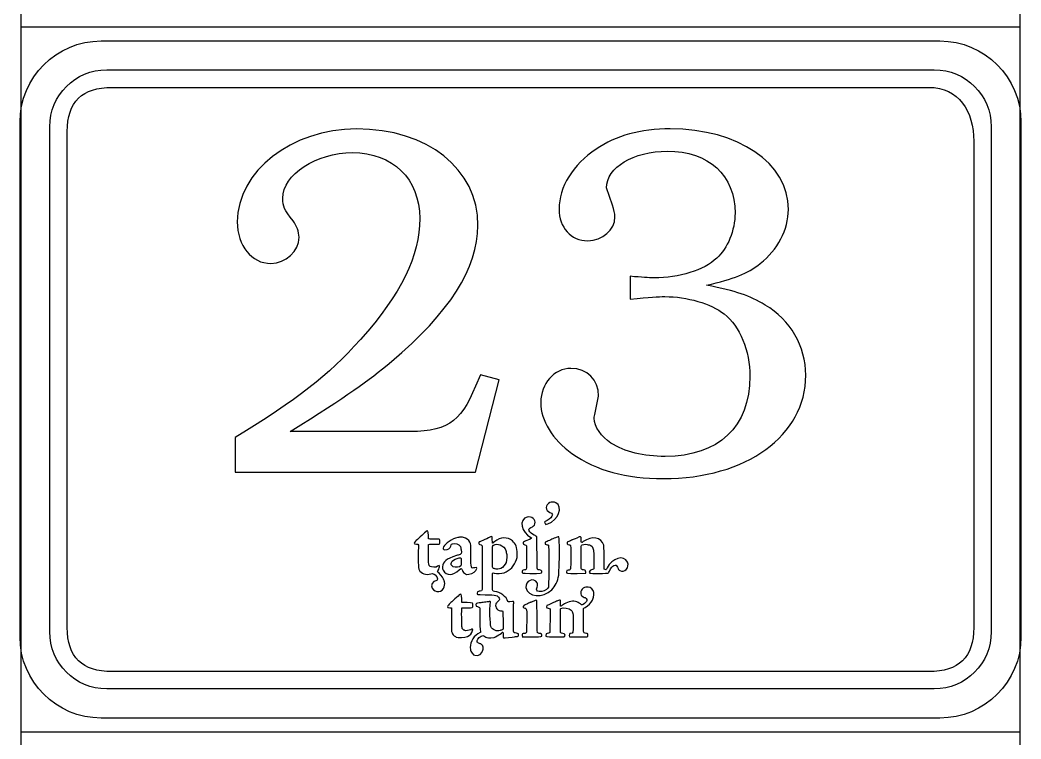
# Model space of a CAD drawing. Header units: millimetres. Extents: x 0 to 115, y 10 to 901.
# Drawn here: x -0.1 to 115.1, y 658.1 to 740.8 of the extents above; entities that cross this region are included whole.
import ezdxf

# ---------------------------------------------------------------- set-up
doc = ezdxf.new("R2010")
doc.units = ezdxf.units.MM
doc.layers.add('1', color=7, linetype='CONTINUOUS')

msp = doc.modelspace()

# ---------------------------------------------------------------- linework, layer by layer
at = {"layer": '1', "color": 7}
for p, q in [((0, 9.610394), (0, 900.64166)), ((114.999971, 900.64166), (114.999971, 9.610394)), ((0, 740.028646), (115.010869, 740.028646)), ((9.864019, 735.110218), (105.140122, 735.110218)), ((9.864019, 735.110218), (9.864019, 735.110218)), ((10.503252, 733.080335), (104.500888, 733.080335)), ((10.503252, 733.080335), (10.503252, 733.080335)), ((3.30588, 670.405837), (3.30588, 728.534441)), ((111.69826, 728.534441), (111.69826, 670.405837)), ((5.317772, 670.907487), (5.317772, 727.996807)), ((109.686369, 726.876738), (109.686369, 670.907487)), ((68.08752, 719.52626), (67.405248, 721.518749)), ((70.136453, 711.325236), (70.136453, 708.705861)), ((52.893382, 699.99225), (52.323998, 698.683444)), ((55.055204, 699.423219), (52.893382, 699.99225)), ((52.323998, 688.773917), (55.055204, 699.423219)), ((66.09609, 695.607575), (66.494376, 697.543619)), ((24.665516, 692.760306), (24.665516, 688.773917)), ((43.901429, 693.443989), (30.982355, 693.443989)), ((24.665516, 688.773917), (52.323998, 688.773917)), ((60.570179, 680.815603), (60.323587, 680.706595)), ((60.323587, 680.706595), (60.323587, 680.597939)), ((63.158156, 680.840298), (62.885459, 680.709417)), ((62.885459, 680.709417), (62.885459, 680.590884)), ((57.04099, 678.726453), (57.115426, 678.967753)), ((57.115426, 678.967753), (57.111545, 679.412959)), ((58.200218, 678.840753), (58.194573, 678.737389)), ((58.200218, 679.546309), (58.200218, 678.840753)), ((47.786218, 677.852976), (47.510698, 677.851564)), ((47.956962, 677.946462), (47.786218, 677.852976)), ((48.538693, 677.874848), (48.515057, 677.650128)), ((48.515057, 677.650128), (48.606073, 677.487851)), ((58.201276, 678.537717), (58.194573, 678.080164)), ((58.204098, 678.609331), (58.201276, 678.537717)), ((65.940515, 677.639192), (65.892184, 677.599328)), ((65.936281, 678.653428), (65.940515, 677.639192)), ((51.162301, 677.072984), (51.301648, 677.005251)), ((51.301648, 677.005251), (51.537304, 677.030298)), ((64.018228, 677.132251), (65.008828, 677.146009)), ((65.008828, 677.146009), (65.008828, 677.281123)), ((60.724695, 675.540517), (60.659784, 675.435742)), ((60.744098, 676.116603), (60.724695, 675.540517)), ((52.537782, 675.020876), (52.530726, 674.862478)), ((52.647848, 675.052626), (52.537782, 675.020876)), ((49.355726, 673.171615), (49.559632, 673.160678)), ((49.559632, 673.160678), (49.557162, 672.85482)), ((62.119226, 674.002759), (62.064192, 674.039801)), ((62.109701, 673.684201), (62.119226, 674.002759)), ((55.488062, 671.738631), (55.495118, 670.692645)), ((62.09312, 670.328931), (62.106879, 670.881381)), ((54.072718, 669.696401), (54.455834, 669.750023)), ((54.455834, 669.750023), (54.636457, 669.84104)), ((55.495118, 670.692645), (55.443965, 670.65137)), ((57.268531, 670.180059), (57.148587, 670.221334)), ((57.275234, 670.057292), (57.268531, 670.180059)), ((61.501865, 669.829751), (62.521745, 669.827281)), ((62.146742, 670.285892), (62.09312, 670.328931)), ((62.521745, 669.827281), (62.572545, 669.875259)), ((104.500888, 665.821137), (10.503252, 665.821137)), ((105.140122, 663.830059), (9.864019, 663.830059)), ((0, 658.868946), (115.010869, 658.868946))]:
    msp.add_line(p, q, dxfattribs=at)
at = {"layer": '1', "color": 1}
for p, q in [((9.224645, 738.41751), (105.779526, 738.41751)), ((9.224645, 738.41751), (9.224645, 738.41751)), ((-0.119865, 669.823048), (-0.119865, 729.067488)), ((115.124035, 729.067488), (115.124035, 669.823048)), ((105.779526, 660.474437), (9.224645, 660.474437))]:
    msp.add_line(p, q, dxfattribs=at)
for points in [[(-0.119865, 729.067488), (-0.119865, 734.247677), (4.047196, 738.41751), (9.224645, 738.41751)], [(105.779526, 738.41751), (110.956975, 738.41751), (115.124035, 734.247677), (115.124035, 729.067488)], [(9.224645, 660.474437), (4.047196, 660.474437), (-0.119865, 664.64427), (-0.119865, 669.823048)], [(115.124035, 669.823048), (115.124035, 664.64427), (110.956975, 660.474437), (105.779526, 660.474437)]]:
    msp.add_open_spline(points, degree=3, dxfattribs=at)
at = {"layer": '1', "color": 7}
for points in [[(3.30588, 728.534441), (3.30588, 732.177929), (6.231466, 735.110218), (9.864019, 735.110218)], [(105.140122, 735.110218), (108.772674, 735.110218), (111.69826, 732.177929), (111.69826, 728.534441)], [(5.317772, 727.996807), (5.317772, 731.434979), (7.005814, 733.080335), (10.503252, 733.080335)], [(104.500888, 733.080335), (107.998327, 733.080335), (109.686369, 730.313499), (109.686369, 726.876738)], [(38.608352, 728.295963), (31.153452, 728.295963), (24.892705, 723.398349), (24.892705, 717.589863)], [(52.607984, 717.190166), (52.607984, 723.683746), (46.803732, 728.295963), (38.608352, 728.295963)], [(74.7462, 728.295963), (71.331312, 728.295963), (68.485806, 727.555835), (66.210742, 725.961632)], [(88.347547, 719.013321), (88.347547, 724.365666), (82.599739, 728.295963), (74.7462, 728.295963)], [(30.129338, 720.32248), (30.129338, 723.056507), (33.998957, 725.561935), (38.153621, 725.561935)], [(38.153621, 725.561935), (42.819813, 725.561935), (45.89286, 722.543921), (45.89286, 717.988149)], [(66.210742, 725.961632), (63.535981, 724.194921), (61.941426, 721.575194), (61.941426, 719.070119)], [(67.405248, 721.518749), (67.405248, 723.854491), (70.534739, 725.73268), (74.404359, 725.73268)], [(74.404359, 725.73268), (79.18485, 725.73268), (82.201453, 722.942207), (82.201453, 718.615388)], [(31.324196, 717.703105), (30.300435, 719.013321), (30.129338, 719.355163), (30.129338, 720.32248)], [(68.372564, 718.159246), (68.372564, 718.55718), (68.258264, 719.013321), (68.08752, 719.52626)], [(45.89286, 717.988149), (45.89286, 713.659919), (43.787129, 709.331336), (39.064493, 704.035436)], [(61.941426, 719.070119), (61.941426, 716.962977), (63.307029, 715.425219), (65.242015, 715.425219)], [(65.242015, 715.425219), (66.949106, 715.425219), (68.372564, 716.67758), (68.372564, 718.159246)], [(82.201453, 718.615388), (82.201453, 716.621135), (81.348436, 714.514347), (80.095722, 713.432377)], [(85.103403, 712.805491), (87.096244, 714.343249), (88.347547, 716.735435), (88.347547, 719.013321)], [(24.892705, 717.589863), (24.892705, 714.855835), (26.543705, 712.805491), (28.763735, 712.805491)], [(32.007527, 715.824563), (32.007527, 716.450391), (31.722482, 717.133722), (31.324196, 717.703105)], [(42.649068, 701.530361), (49.307748, 707.111305), (52.607984, 712.292905), (52.607984, 717.190166)], [(28.763735, 712.805491), (30.47118, 712.805491), (32.007527, 714.228949), (32.007527, 715.824563)], [(80.095722, 713.432377), (78.61582, 712.008919), (75.771373, 711.154491), (72.868012, 711.154491)], [(78.900864, 710.300063), (82.145008, 711.040191), (83.567056, 711.609222), (85.103403, 712.805491)], [(72.868012, 711.154491), (72.242184, 711.154491), (71.502409, 711.210936), (70.136453, 711.325236)], [(85.672786, 708.022177), (83.8521, 709.104147), (82.428642, 709.616733), (78.900864, 710.300063)], [(70.136453, 708.705861), (72.413281, 708.93305), (73.380598, 708.989494), (74.120373, 708.989494)], [(74.120373, 708.989494), (76.680834, 708.989494), (79.41345, 708.193275), (80.95015, 706.997005)], [(90.340036, 699.935805), (90.340036, 703.295661), (88.576147, 706.313322), (85.672786, 708.022177)], [(80.95015, 706.997005), (82.770483, 705.573547), (83.908897, 702.783075), (83.908897, 699.821505)], [(39.064493, 704.035436), (35.308116, 699.87795), (31.836782, 697.145333), (24.665516, 692.760306)], [(30.982355, 693.443989), (37.755335, 697.714364), (39.861065, 699.194619), (42.649068, 701.530361)], [(63.307029, 700.732378), (61.372395, 700.732378), (59.835695, 698.967078), (59.835695, 696.803492)], [(66.494376, 697.543619), (66.494376, 699.423219), (65.185217, 700.732378), (63.307029, 700.732378)], [(73.949628, 688.033789), (83.510611, 688.033789), (90.340036, 692.987847), (90.340036, 699.935805)], [(83.908897, 699.821505), (83.908897, 694.013019), (80.323264, 690.595661), (74.17717, 690.595661)], [(52.323998, 698.683444), (50.560109, 694.354861), (48.965907, 693.386133), (43.901429, 693.443989)], [(59.835695, 696.803492), (59.835695, 694.696703), (61.201298, 692.531706), (63.421329, 690.93715)], [(65.98179, 694.980336), (65.98179, 695.151433), (66.039645, 695.380033), (66.09609, 695.607575)], [(67.916776, 692.13342), (66.836217, 692.817103), (65.98179, 694.069464), (65.98179, 694.980336)], [(74.17717, 690.595661), (71.673153, 690.595661), (69.510978, 691.108247), (67.916776, 692.13342)], [(63.421329, 690.93715), (66.267187, 688.944661), (69.623867, 688.033789), (73.949628, 688.033789)], [(60.896851, 685.288825), (60.332054, 685.00625), (60.329231, 684.372309), (60.894029, 684.138064)], [(60.65167, 682.824673), (61.861345, 683.235306), (62.45119, 684.824217), (61.556898, 685.261309)], [(61.556898, 685.261309), (61.386154, 685.34527), (61.038667, 685.360439), (60.898262, 685.288825)], [(58.252429, 683.614542), (57.28229, 683.394056), (57.583915, 681.829839), (58.707159, 681.256575)], [(59.155187, 682.833139), (59.297004, 683.321031), (58.810523, 683.7426), (58.251018, 683.614542)], [(61.124392, 683.708028), (61.02244, 683.493186), (60.612865, 683.19015), (60.323587, 683.114303)], [(60.894029, 684.138064), (61.183659, 684.01812), (61.228815, 683.931336), (61.124392, 683.708028)], [(59.093098, 681.529625), (58.48244, 681.820314), (58.282768, 682.265167), (58.693401, 682.418273)], [(58.693401, 682.418273), (58.982679, 682.527281), (59.094509, 682.626412), (59.155187, 682.833139)], [(60.323587, 683.114303), (60.265731, 683.099134), (60.26432, 682.990125), (60.323587, 682.863478)], [(60.323587, 682.863478), (60.37474, 682.749178), (60.416015, 682.744945), (60.65167, 682.824673)], [(46.586068, 681.900042), (46.320073, 681.665798), (45.555251, 680.964475), (45.429662, 680.841709)], [(46.898629, 681.505989), (46.897571, 682.077842), (46.852062, 682.137109), (46.584657, 681.900042)], [(46.922265, 681.093945), (46.907096, 681.103823), (46.898629, 681.242817), (46.898629, 681.505989)], [(47.551973, 681.067839), (47.22001, 681.073484), (46.936023, 681.085831), (46.922265, 681.093945)], [(50.294115, 681.249873), (49.951215, 681.184962), (49.579035, 681.025153), (49.279879, 680.812781)], [(50.480382, 681.291148), (50.468034, 681.285503), (50.383721, 681.267512), (50.294115, 681.249873)], [(50.950282, 681.265042), (50.795765, 681.288325), (50.507898, 681.304906), (50.480382, 681.291148)], [(51.672418, 680.723175), (51.549651, 680.98917), (51.246615, 681.219534), (50.950282, 681.265042)], [(54.058959, 681.321487), (53.947482, 681.26222), (52.824237, 680.772917), (52.740276, 680.746812)], [(54.257573, 680.991992), (54.256162, 681.406859), (54.249107, 681.419206), (54.06037, 681.321487)], [(56.578145, 680.872048), (56.059915, 681.353237), (55.162801, 681.31302), (54.533093, 680.782442)], [(58.707159, 681.256575), (58.864145, 681.176848), (58.829926, 681.154623), (58.122959, 680.863934)], [(59.375673, 681.368406), (59.365795, 681.386045), (59.239148, 681.45907), (59.093098, 681.529625)], [(59.40319, 679.516323), (59.396134, 680.517859), (59.383787, 681.350414), (59.375673, 681.368406)], [(61.626042, 681.271745), (61.506098, 681.219534), (61.274323, 681.121462), (61.111692, 681.05267)], [(61.970354, 680.655795), (61.950951, 681.474239), (61.97882, 681.423439), (61.626042, 681.271745)], [(63.969898, 681.192017), (63.752234, 681.096767), (63.542684, 681.007162), (63.50282, 680.994814)], [(64.482484, 680.982467), (64.465903, 681.4439), (64.503298, 681.42732), (63.969898, 681.192017)], [(67.081398, 680.391212), (66.825281, 681.289737), (65.692512, 681.481295), (64.736131, 680.786675)], [(45.429662, 680.841709), (45.180249, 680.597939), (45.206707, 680.491753), (45.509743, 680.491753)], [(45.509743, 680.491753), (45.789496, 680.491753), (45.786674, 680.50022), (45.735874, 679.648262)], [(46.934612, 678.245617), (46.897571, 678.391667), (46.884871, 680.391212), (46.922265, 680.449067)], [(46.922265, 680.449067), (46.937435, 680.473762), (47.062671, 680.480817), (47.549151, 680.488931)], [(47.549151, 680.488931), (47.962607, 680.493164), (48.167923, 680.502689), (48.188737, 680.520681)], [(48.174979, 681.041734), (48.165101, 681.051259), (47.885348, 681.060784), (47.551973, 681.067839)], [(48.188737, 680.520681), (48.221546, 680.546787), (48.209198, 681.009984), (48.174979, 681.041734)], [(49.279879, 680.812781), (48.669573, 680.385567), (48.392643, 679.8564), (48.77964, 679.8564)], [(48.77964, 679.8564), (49.177926, 679.8564), (49.452387, 680.016209), (49.475671, 680.263153)], [(49.475671, 680.263153), (49.497896, 680.488931), (49.58609, 680.558075), (49.860198, 680.558075)], [(49.860198, 680.558075), (50.292704, 680.558075), (50.643012, 680.321009), (50.644423, 680.028909)], [(50.644423, 680.028909), (50.644423, 679.984812), (50.653948, 679.896617), (50.667707, 679.831706)], [(51.793421, 679.197764), (51.790951, 680.479406), (51.793421, 680.4533), (51.672418, 680.723175)], [(52.740276, 680.746812), (52.628798, 680.709417), (52.708526, 680.447656), (52.829882, 680.447656)], [(52.829882, 680.447656), (52.908551, 680.447656), (53.036609, 680.377453), (53.075062, 680.312542)], [(53.075062, 680.312542), (53.094465, 680.282203), (53.101168, 675.442798), (53.082118, 675.268878)], [(54.279445, 680.654384), (54.267098, 680.688956), (54.257573, 680.839239), (54.257573, 680.991992)], [(54.26992, 679.043601), (54.267098, 680.400737), (54.257573, 680.303017), (54.420204, 680.386978)], [(54.533093, 680.782442), (54.294615, 680.581359), (54.305904, 680.588414), (54.279445, 680.654384)], [(54.420204, 680.386978), (54.621287, 680.491753), (54.913387, 680.506923), (55.150454, 680.424373)], [(55.150454, 680.424373), (55.442554, 680.323831), (55.759701, 680.001039), (55.80909, 679.754448)], [(57.111545, 679.412959), (57.10449, 680.125217), (56.959851, 680.517859), (56.578145, 680.872048)], [(58.122959, 680.863934), (57.836151, 680.743989), (57.804401, 680.720706), (57.805812, 680.603584)], [(57.805812, 680.603584), (57.805812, 680.488931), (57.826626, 680.471292), (57.990668, 680.432487)], [(57.990668, 680.432487), (58.204098, 680.385567), (58.200218, 680.406381), (58.200218, 679.546309)], [(60.323587, 680.597939), (60.323587, 680.473762), (60.330642, 680.46847), (60.557831, 680.424373)], [(60.557831, 680.424373), (60.633679, 680.409203), (60.708115, 680.384156), (60.723284, 680.363695)], [(61.111692, 681.05267), (60.949415, 680.983878), (60.705292, 680.877692), (60.570179, 680.815603)], [(60.723284, 680.363695), (60.757856, 680.323831), (60.773026, 677.02042), (60.744098, 676.116603)], [(61.900151, 676.93787), (61.938604, 677.165059), (62.004926, 679.489864), (61.986934, 679.965409)], [(61.986934, 679.965409), (61.986934, 679.9834), (61.97882, 680.293492), (61.970354, 680.655795)], [(62.885459, 680.590884), (62.885459, 680.458592), (62.867467, 680.47235), (63.092187, 680.432487)], [(63.092187, 680.432487), (63.298915, 680.399325), (63.290448, 680.461414), (63.290448, 679.011851)], [(63.50282, 680.994814), (63.464015, 680.981056), (63.30844, 680.912264), (63.158156, 680.840298)], [(64.481073, 678.966342), (64.481073, 680.096289), (64.486717, 680.30725), (64.514234, 680.348525)], [(64.736131, 680.786675), (64.485306, 680.606053), (64.496242, 680.596528), (64.482484, 680.982467)], [(64.514234, 680.348525), (64.580203, 680.447656), (64.982723, 680.517859), (65.181337, 680.462825)], [(65.181337, 680.462825), (65.250128, 680.443423), (65.363017, 680.417317), (65.434631, 680.402148)], [(65.434631, 680.402148), (65.666406, 680.356639), (65.849498, 680.123806), (65.910176, 679.798545)], [(67.133962, 678.946939), (67.120203, 680.085353), (67.113148, 680.278323), (67.081398, 680.391212)], [(45.735874, 679.648262), (45.692835, 678.948351), (45.745399, 677.665298), (45.821246, 677.531595)], [(50.129015, 679.185417), (48.927101, 678.773373), (48.606073, 678.508789), (48.538693, 677.874848)], [(49.767771, 677.895662), (49.279879, 678.142253), (49.519768, 678.660484), (50.203451, 678.835462)], [(50.338212, 679.241862), (50.28459, 679.230926), (50.189693, 679.207289), (50.129015, 679.185417)], [(50.203451, 678.835462), (50.283179, 678.855923), (50.382309, 678.886262), (50.425348, 678.904253)], [(50.667707, 679.831706), (50.751668, 679.397789), (50.702279, 679.306773), (50.338212, 679.241862)], [(50.425348, 678.904253), (50.568576, 678.960698), (50.649715, 678.937414), (50.67194, 678.836873)], [(50.67194, 678.836873), (50.700868, 678.698937), (50.682876, 678.029364), (50.648304, 677.987737)], [(52.262262, 677.785242), (51.800476, 677.672353), (51.796243, 677.686112), (51.793421, 679.197764)], [(54.464301, 677.687523), (54.258984, 677.730209), (54.271332, 677.640603), (54.26992, 679.043601)], [(55.80909, 679.754448), (55.821437, 679.696592), (55.847895, 679.604517), (55.866945, 679.549131)], [(55.866945, 679.549131), (55.949848, 679.331467), (55.929034, 678.689412), (55.832726, 678.394489)], [(59.671654, 677.535828), (59.396134, 677.542884), (59.416948, 677.388367), (59.40319, 679.516323)], [(63.290448, 679.011851), (63.290448, 677.479384), (63.296092, 677.512545), (63.002581, 677.512545)], [(64.762237, 677.524892), (64.446853, 677.582748), (64.478251, 677.417295), (64.481073, 678.966342)], [(65.910176, 679.798545), (65.923934, 679.721639), (65.93487, 679.270789), (65.936281, 678.653428)], [(67.151953, 677.628256), (67.150542, 677.629667), (67.142076, 678.223392), (67.133962, 678.946939)], [(69.814014, 678.432942), (69.384331, 679.290192), (68.057181, 678.908487), (67.479684, 677.76337)], [(47.510698, 677.851564), (47.127582, 677.851564), (47.015751, 677.926001), (46.934612, 678.245617)], [(48.19544, 677.976801), (48.176037, 678.049826), (48.132293, 678.044534), (47.956962, 677.946462)], [(48.042687, 677.517837), (48.100543, 677.590862), (48.21061, 677.920356), (48.19544, 677.976801)], [(50.648304, 677.987737), (50.521657, 677.834984), (49.996723, 677.779951), (49.767771, 677.895662)], [(50.441576, 677.52207), (50.696634, 677.761959), (50.688521, 677.764781), (50.805643, 677.442342)], [(51.537304, 677.030298), (52.055534, 677.082509), (52.416426, 677.342859), (52.45629, 677.695637)], [(52.45629, 677.695637), (52.470048, 677.819814), (52.448176, 677.830751), (52.262262, 677.785242)], [(54.596593, 677.643426), (54.590948, 677.654362), (54.53027, 677.673764), (54.464301, 677.687523)], [(55.245704, 677.690345), (55.120115, 677.632489), (54.62552, 677.596506), (54.596593, 677.643426)], [(55.832726, 678.394489), (55.741709, 678.120028), (55.47007, 677.79512), (55.245704, 677.690345)], [(55.614709, 677.203864), (56.313562, 677.450456), (56.816623, 677.987737), (57.04099, 678.726453)], [(58.194573, 678.080164), (58.187518, 677.545706), (58.198806, 677.571812), (57.94657, 677.520659)], [(58.194573, 678.737389), (58.195984, 678.682356), (58.194573, 678.67142), (58.204098, 678.609331)], [(67.479684, 677.76337), (67.359739, 677.526303), (67.278601, 677.491731), (67.151953, 677.628256)], [(67.756614, 677.400714), (68.068117, 678.096745), (68.495331, 678.295359), (68.680187, 677.829339)], [(68.680187, 677.829339), (68.761326, 677.619789), (68.830117, 677.523481), (68.94477, 677.446223)], [(68.94477, 677.446223), (69.458767, 677.105792), (70.108937, 677.841687), (69.814014, 678.432942)], [(45.821246, 677.531595), (46.067837, 677.103323), (46.603707, 676.917056), (47.182615, 677.063106)], [(47.182615, 677.063106), (47.437673, 677.128017), (47.491296, 677.118492), (47.685676, 676.958684)], [(47.685676, 676.958684), (48.016229, 676.687045), (48.063148, 676.262653), (47.762935, 676.262653)], [(48.132293, 677.135073), (47.904751, 677.359439), (47.907573, 677.348503), (48.042687, 677.517837)], [(48.694268, 676.345203), (48.694268, 676.460914), (48.421571, 676.84262), (48.132293, 677.135073)], [(48.606073, 677.487851), (48.961673, 676.846853), (49.744487, 676.860612), (50.441576, 677.52207)], [(50.805643, 677.442342), (50.862087, 677.290648), (50.997201, 677.148831), (51.162301, 677.072984)], [(54.261454, 676.261242), (54.26992, 677.300173), (54.25334, 677.232792), (54.480882, 677.165059)], [(54.480882, 677.165059), (54.728884, 677.090623), (55.360004, 677.111437), (55.614709, 677.203864)], [(57.695745, 677.298762), (57.695745, 677.137542), (57.666818, 677.144598), (58.582981, 677.130839)], [(57.94657, 677.520659), (57.723262, 677.473739), (57.695745, 677.450456), (57.695745, 677.298762)], [(59.415537, 676.040756), (59.068404, 676.713151), (58.01254, 676.276412), (58.135306, 675.513001)], [(58.582981, 677.130839), (59.838518, 677.111437), (59.97222, 677.123784), (59.97222, 677.267012)], [(59.97222, 677.267012), (59.97222, 677.438109), (59.868856, 677.530537), (59.671654, 677.535828)], [(61.110634, 675.252651), (61.52797, 675.665753), (61.775973, 676.193862), (61.900151, 676.93787)], [(62.787387, 677.308639), (62.786329, 677.110026), (62.762692, 677.11567), (64.018228, 677.132251)], [(63.002581, 677.512545), (62.83854, 677.511134), (62.790209, 677.464214), (62.787387, 677.308639)], [(65.008828, 677.281123), (65.008828, 677.464214), (64.99119, 677.482206), (64.762237, 677.524892)], [(65.684045, 677.52207), (65.466381, 677.47127), (65.35067, 677.267012), (65.478728, 677.162589)], [(65.478728, 677.162589), (65.557398, 677.096267), (67.58587, 677.118492), (67.646548, 677.184462)], [(65.892184, 677.599328), (65.864667, 677.578514), (65.771181, 677.542884), (65.684045, 677.52207)], [(67.646548, 677.184462), (67.661717, 677.202453), (67.711459, 677.298762), (67.756614, 677.400714)], [(47.762935, 676.262653), (47.389343, 676.262653), (47.14134, 675.773351), (47.332898, 675.417751)], [(47.332898, 675.417751), (47.65816, 674.821203), (48.558096, 674.932681), (48.730251, 675.591317)], [(48.724607, 676.255598), (48.708026, 676.282056), (48.694268, 676.323331), (48.694268, 676.345203)], [(48.730251, 675.591317), (48.79234, 675.831206), (48.790929, 676.153645), (48.724607, 676.255598)], [(54.522157, 675.048392), (54.25334, 675.07732), (54.251929, 675.081553), (54.261454, 676.261242)], [(58.135306, 675.513001), (58.315929, 674.389756), (60.085109, 674.235592), (61.110634, 675.252651)], [(59.640256, 675.044512), (59.350626, 675.080142), (59.289948, 675.205731), (59.40319, 675.539106)], [(59.40319, 675.539106), (59.481506, 675.774762), (59.48574, 675.905642), (59.415537, 676.040756)], [(60.659784, 675.435742), (60.495742, 675.169748), (60.037131, 674.993359), (59.640256, 675.044512)], [(65.031053, 675.544751), (64.576323, 675.460437), (64.310328, 675.000415), (64.501887, 674.626823)], [(65.783528, 674.060615), (66.198042, 674.900931), (65.798698, 675.68939), (65.031053, 675.546162)], [(50.454276, 674.640581), (50.273654, 674.491709), (50.027062, 674.268401), (49.709915, 673.97242)], [(50.731207, 674.217601), (50.733676, 674.751001), (50.682876, 674.829317), (50.452865, 674.640581)], [(50.729796, 673.805556), (50.728384, 673.824959), (50.729796, 674.010873), (50.731207, 674.217601)], [(52.530726, 674.862478), (52.524023, 674.666687), (52.420659, 674.687501), (53.445832, 674.675153)], [(52.865512, 675.088609), (52.806598, 675.087198), (52.707115, 675.069206), (52.647848, 675.052626)], [(53.082118, 675.268878), (53.065537, 675.120359), (53.032376, 675.09249), (52.865512, 675.088609)], [(53.445832, 674.675153), (54.698545, 674.659984), (54.876345, 674.617298), (55.054145, 674.289215)], [(56.062737, 673.886695), (55.879293, 674.454667), (55.187848, 674.975367), (54.522157, 675.048392)], [(55.054145, 674.289215), (55.136695, 674.13752), (55.131051, 674.126584), (54.896807, 673.896573)], [(64.501887, 674.626823), (64.567856, 674.497353), (64.81727, 674.333312), (64.947092, 674.333312)], [(64.947092, 674.333312), (64.989778, 674.333312), (65.131595, 674.180206), (65.146765, 674.119881)], [(49.362782, 673.652451), (49.24954, 673.569901), (49.110546, 673.385398), (49.111957, 673.317665)], [(49.111957, 673.317665), (49.111957, 673.196309), (49.133829, 673.183962), (49.355726, 673.171615)], [(49.709915, 673.97242), (49.543404, 673.81367), (49.386065, 673.670442), (49.362782, 673.652451)], [(50.753079, 670.972398), (50.729796, 670.995681), (50.717448, 673.110937), (50.740732, 673.148331)], [(51.344334, 673.757226), (50.802821, 673.768515), (50.731207, 673.775217), (50.729796, 673.805556)], [(50.740732, 673.148331), (50.750257, 673.163501), (50.951693, 673.171615), (51.329165, 673.171615)], [(51.329165, 673.171615), (52.055534, 673.171615), (52.010026, 673.153623), (52.01814, 673.459834)], [(52.01814, 673.459834), (52.026607, 673.768515), (52.08164, 673.742056), (51.344334, 673.757226)], [(52.377973, 673.528626), (52.369507, 673.365995), (52.394554, 673.332834), (52.543073, 673.301084)], [(52.745921, 673.723006), (52.427362, 673.685612), (52.386087, 673.665151), (52.377973, 673.528626)], [(52.543073, 673.301084), (52.850343, 673.239348), (52.832704, 673.323309), (52.831293, 671.961587)], [(53.064126, 673.765692), (52.991101, 673.753345), (52.849284, 673.733942), (52.745921, 673.723006)], [(53.655382, 673.851065), (53.443009, 673.824959), (53.240515, 673.79462), (53.064126, 673.765692)], [(53.910087, 673.885637), (53.86599, 673.879992), (53.75169, 673.863412), (53.655382, 673.851065)], [(54.027209, 673.589303), (54.104468, 673.867645), (54.085065, 673.914565), (53.910087, 673.885637)], [(54.100234, 671.005206), (53.99299, 671.30154), (53.937957, 673.262631), (54.027209, 673.589303)], [(54.655859, 673.593184), (54.537326, 673.191017), (54.908095, 672.787087), (55.365295, 672.818837)], [(54.896807, 673.896573), (54.732765, 673.735353), (54.677732, 673.665151), (54.655859, 673.593184)], [(56.277579, 673.862001), (56.093076, 673.849653), (56.075084, 673.851065), (56.062737, 673.886695)], [(56.718551, 673.705015), (56.773937, 673.904687), (56.791576, 673.899395), (56.277579, 673.862001)], [(56.677276, 672.07624), (56.677276, 673.45419), (56.681509, 673.564256), (56.718551, 673.705015)], [(58.220679, 673.598828), (57.747956, 673.430906), (57.632245, 673.188195), (57.99737, 673.13034)], [(57.99737, 673.13034), (58.226323, 673.094356), (58.227734, 673.089065), (58.215387, 671.566123)], [(58.427406, 673.69549), (58.357204, 673.656684), (58.263365, 673.615409), (58.220679, 673.598828)], [(58.587215, 673.764281), (58.569223, 673.764281), (58.497609, 673.733942), (58.427406, 673.69549)], [(58.709981, 673.806967), (58.66024, 673.783684), (58.605206, 673.764281), (58.587215, 673.764281)], [(59.040534, 673.948784), (58.908243, 673.895162), (58.75937, 673.82884), (58.709981, 673.806967)], [(59.382376, 673.977712), (59.359093, 674.064495), (59.313584, 674.060615), (59.040534, 673.948784)], [(59.409893, 672.136917), (59.404601, 673.11517), (59.391901, 673.943492), (59.382376, 673.977712)], [(60.63509, 673.477473), (60.567709, 673.477473), (60.498565, 673.385398), (60.498565, 673.291559)], [(60.498565, 673.291559), (60.498565, 673.182551), (60.564887, 673.127517), (60.695767, 673.127517)], [(61.518445, 673.863412), (61.315951, 673.76287), (60.662606, 673.477473), (60.63509, 673.477473)], [(60.695767, 673.127517), (60.776906, 673.127517), (60.881681, 673.076717), (60.901084, 673.028387)], [(60.901084, 673.028387), (60.921545, 672.974765), (60.892617, 670.39349), (60.870745, 670.335634)], [(61.692012, 673.939259), (61.681076, 673.939259), (61.603817, 673.904687), (61.518445, 673.863412)], [(61.858876, 674.008051), (61.777384, 673.971009), (61.701537, 673.939259), (61.692012, 673.939259)], [(62.064192, 674.039801), (62.010217, 674.075784), (62.002104, 674.074373), (61.858876, 674.008051)], [(62.240581, 673.410092), (62.109701, 673.297203), (62.098412, 673.320487), (62.109701, 673.684201)], [(62.110759, 672.313306), (62.101234, 673.040734), (62.101234, 673.042145), (62.148154, 673.072484)], [(62.148154, 673.072484), (62.41697, 673.24464), (63.134873, 673.142687), (63.334545, 672.904209)], [(62.33689, 673.477473), (62.325954, 673.477473), (62.281856, 673.447134), (62.240581, 673.410092)], [(62.44872, 673.557553), (62.397567, 673.514867), (62.346415, 673.477473), (62.33689, 673.477473)], [(63.123937, 673.853887), (62.827604, 673.775217), (62.57819, 673.665151), (62.44872, 673.557553)], [(64.399934, 673.607295), (64.051037, 673.901865), (63.624176, 673.986178), (63.123937, 673.853887)], [(64.879359, 673.665151), (64.621831, 673.467948), (64.569267, 673.460892), (64.399934, 673.607295)], [(64.748478, 672.755337), (64.727665, 673.119403), (64.712848, 673.084831), (64.940037, 673.207598)], [(65.146765, 674.119881), (65.177103, 673.995703), (65.066684, 673.811201), (64.879359, 673.665151)], [(64.940037, 673.207598), (65.317509, 673.414326), (65.609609, 673.709248), (65.783528, 674.060615)], [(49.557162, 672.85482), (49.557162, 672.685134), (49.551518, 672.099523), (49.545873, 671.550954)], [(52.831293, 671.961587), (52.829882, 671.001326), (52.835526, 670.786131), (52.864454, 670.629145)], [(55.365295, 672.818837), (55.489473, 672.825892), (55.481359, 672.90174), (55.488062, 671.738631)], [(56.899173, 670.265431), (56.670573, 670.272134), (56.677276, 670.217101), (56.677276, 672.07624)], [(59.509376, 670.266842), (59.41977, 670.284834), (59.421181, 670.254495), (59.409893, 672.136917)], [(62.106879, 670.881381), (62.123459, 671.577412), (62.123459, 671.462759), (62.110759, 672.313306)], [(63.334545, 672.904209), (63.55362, 672.643859), (63.562087, 672.588826), (63.563498, 671.387265)], [(64.754123, 671.46417), (64.760826, 672.011329), (64.758003, 672.592706), (64.748478, 672.755337)], [(10.503252, 665.821137), (7.005814, 665.821137), (5.317772, 667.469315), (5.317772, 670.907487)], [(49.545873, 671.550954), (49.539171, 670.67042), (49.541993, 670.542362), (49.57339, 670.455579)], [(50.775304, 670.882792), (50.775304, 670.918423), (50.764015, 670.960051), (50.753079, 670.972398)], [(50.988734, 670.607273), (50.888193, 670.63867), (50.775304, 670.783662), (50.775304, 670.882792)], [(51.981098, 670.548006), (52.019551, 670.750501), (52.005793, 670.754734), (51.771548, 670.63867)], [(55.149043, 670.550476), (54.760634, 670.404426), (54.235348, 670.633379), (54.100234, 671.005206)], [(58.215387, 671.566123), (58.204098, 670.139842), (58.226323, 670.243206), (57.925756, 670.219923)], [(63.563498, 671.387265), (63.563498, 670.177237), (63.58537, 670.262609), (63.269987, 670.218512)], [(64.955206, 670.243206), (64.727665, 670.312351), (64.740365, 670.239326), (64.754123, 671.46417)], [(109.686369, 670.907487), (109.686369, 667.469315), (107.998327, 665.821137), (104.500888, 665.821137)], [(9.864019, 663.830059), (6.231466, 663.830059), (3.30588, 666.763759), (3.30588, 670.405837)], [(49.57339, 670.455579), (49.592793, 670.400545), (49.618898, 670.31482), (49.632657, 670.268254)], [(49.632657, 670.268254), (49.661585, 670.162067), (49.842207, 669.930645), (49.931812, 669.886548)], [(49.931812, 669.886548), (49.967796, 669.867145), (50.032354, 669.829751), (50.076451, 669.800823)], [(50.076451, 669.800823), (50.239082, 669.697459), (51.126671, 669.727798), (51.405012, 669.846331)], [(51.090687, 670.561765), (51.079751, 670.57129), (51.032832, 670.592104), (50.988734, 670.607273)], [(51.771548, 670.63867), (51.571876, 670.540951), (51.163712, 670.494031), (51.090687, 670.561765)], [(51.405012, 669.846331), (51.673829, 669.962042), (51.927123, 670.269665), (51.981098, 670.548006)], [(52.849284, 670.306706), (52.162779, 669.992381), (51.695701, 669.288237), (51.720396, 668.602084)], [(52.529315, 669.211331), (52.448176, 669.442754), (52.617509, 669.701692), (52.964996, 669.886548)], [(52.864454, 670.629145), (52.911021, 670.375498), (52.909609, 670.334223), (52.849284, 670.306706)], [(52.964996, 669.886548), (53.171723, 669.993792), (53.192184, 669.992381), (53.398912, 669.875259)], [(53.398912, 669.875259), (53.601407, 669.758137), (53.626454, 669.692167), (54.072718, 669.696401)], [(54.636457, 669.84104), (54.881637, 669.959573), (55.118704, 670.110915), (55.300737, 670.262609)], [(55.311673, 670.595984), (55.267576, 670.589281), (55.194551, 670.568467), (55.149043, 670.550476)], [(55.300737, 670.262609), (55.497587, 670.42524), (55.506054, 670.415715), (55.506054, 670.024131)], [(55.443965, 670.65137), (55.415037, 670.627734), (55.357182, 670.604451), (55.311673, 670.595984)], [(55.506054, 670.024131), (55.506054, 669.864323), (55.515579, 669.727798), (55.526515, 669.721095)], [(55.526515, 669.721095), (55.562498, 669.697459), (56.642704, 669.798354), (56.82897, 669.84104)], [(56.82897, 669.84104), (56.878359, 669.851976), (56.977843, 669.861501), (57.050868, 669.861501)], [(57.148587, 670.221334), (57.082618, 670.241795), (56.969376, 670.26402), (56.899173, 670.265431)], [(57.050868, 669.861501), (57.242426, 669.862912), (57.283701, 669.898895), (57.275234, 670.057292)], [(57.925756, 670.219923), (57.712326, 670.201931), (57.68622, 670.16877), (57.70527, 669.963454)], [(57.70527, 669.963454), (57.724673, 669.774717), (57.702448, 669.79412), (57.870723, 669.818815)], [(57.870723, 669.818815), (57.947981, 669.831162), (58.434462, 669.84104), (58.95234, 669.838217)], [(58.95234, 669.838217), (60.017729, 669.833984), (59.950348, 669.823048), (59.950348, 670.017429)], [(59.66354, 670.222745), (59.609918, 670.239326), (59.540773, 670.259787), (59.509376, 670.266842)], [(59.815234, 670.192406), (59.784895, 670.192406), (59.717162, 670.206165), (59.66354, 670.222745)], [(59.950348, 670.017429), (59.950348, 670.13314), (59.90484, 670.192406), (59.815234, 670.192406)], [(60.432595, 669.991323), (60.432595, 669.823048), (60.351104, 669.835395), (61.501865, 669.829751)], [(60.582526, 670.212867), (60.483395, 670.212867), (60.432595, 670.137373), (60.432595, 669.991323)], [(60.870745, 670.335634), (60.849931, 670.280601), (60.692945, 670.212867), (60.582526, 670.212867)], [(62.372873, 670.217101), (62.27339, 670.233681), (62.177081, 670.26402), (62.146742, 670.285892)], [(62.572545, 669.875259), (62.715773, 670.01884), (62.625109, 670.174415), (62.372873, 670.217101)], [(63.132051, 670.148309), (63.096067, 670.075284), (63.095009, 669.84104), (63.132051, 669.842451)], [(63.269987, 670.218512), (63.183204, 670.206165), (63.154276, 670.192406), (63.132051, 670.148309)], [(63.132051, 669.842451), (63.14722, 669.842451), (63.621353, 669.836806), (64.18474, 669.829751)], [(64.18474, 669.829751), (65.346437, 669.814934), (65.272001, 669.803645), (65.272001, 669.995204)], [(65.18804, 670.193817), (65.15629, 670.193817), (65.051515, 670.217101), (64.955206, 670.243206)], [(65.272001, 669.995204), (65.272001, 670.159245), (65.258242, 670.192406), (65.18804, 670.193817)], [(111.69826, 670.405837), (111.69826, 666.763759), (108.772674, 663.830059), (105.140122, 663.830059)], [(51.720396, 668.602084), (51.720396, 668.602084), (51.674887, 668.518123), (51.728862, 668.404881)], [(52.864454, 669.029298), (52.770615, 669.029298), (52.550129, 669.149243), (52.529315, 669.211331)], [(52.540604, 667.674631), (53.051779, 667.65664), (53.204532, 668.39959), (53.211587, 668.421462)], [(53.156554, 668.811634), (53.114926, 668.86949), (52.900084, 669.029298), (52.864454, 669.029298)], [(53.211587, 668.421462), (53.23099, 668.471204), (53.188304, 668.766126), (53.156554, 668.811634)], [(51.728862, 668.404881), (51.781073, 668.293404), (51.796243, 668.061981), (51.931357, 667.939215)], [(51.931357, 667.939215), (52.066471, 667.817859), (52.029076, 667.694034), (52.540604, 667.674631)]]:
    msp.add_open_spline(points, degree=3, dxfattribs=at)

doc.saveas('drawing.dxf')
